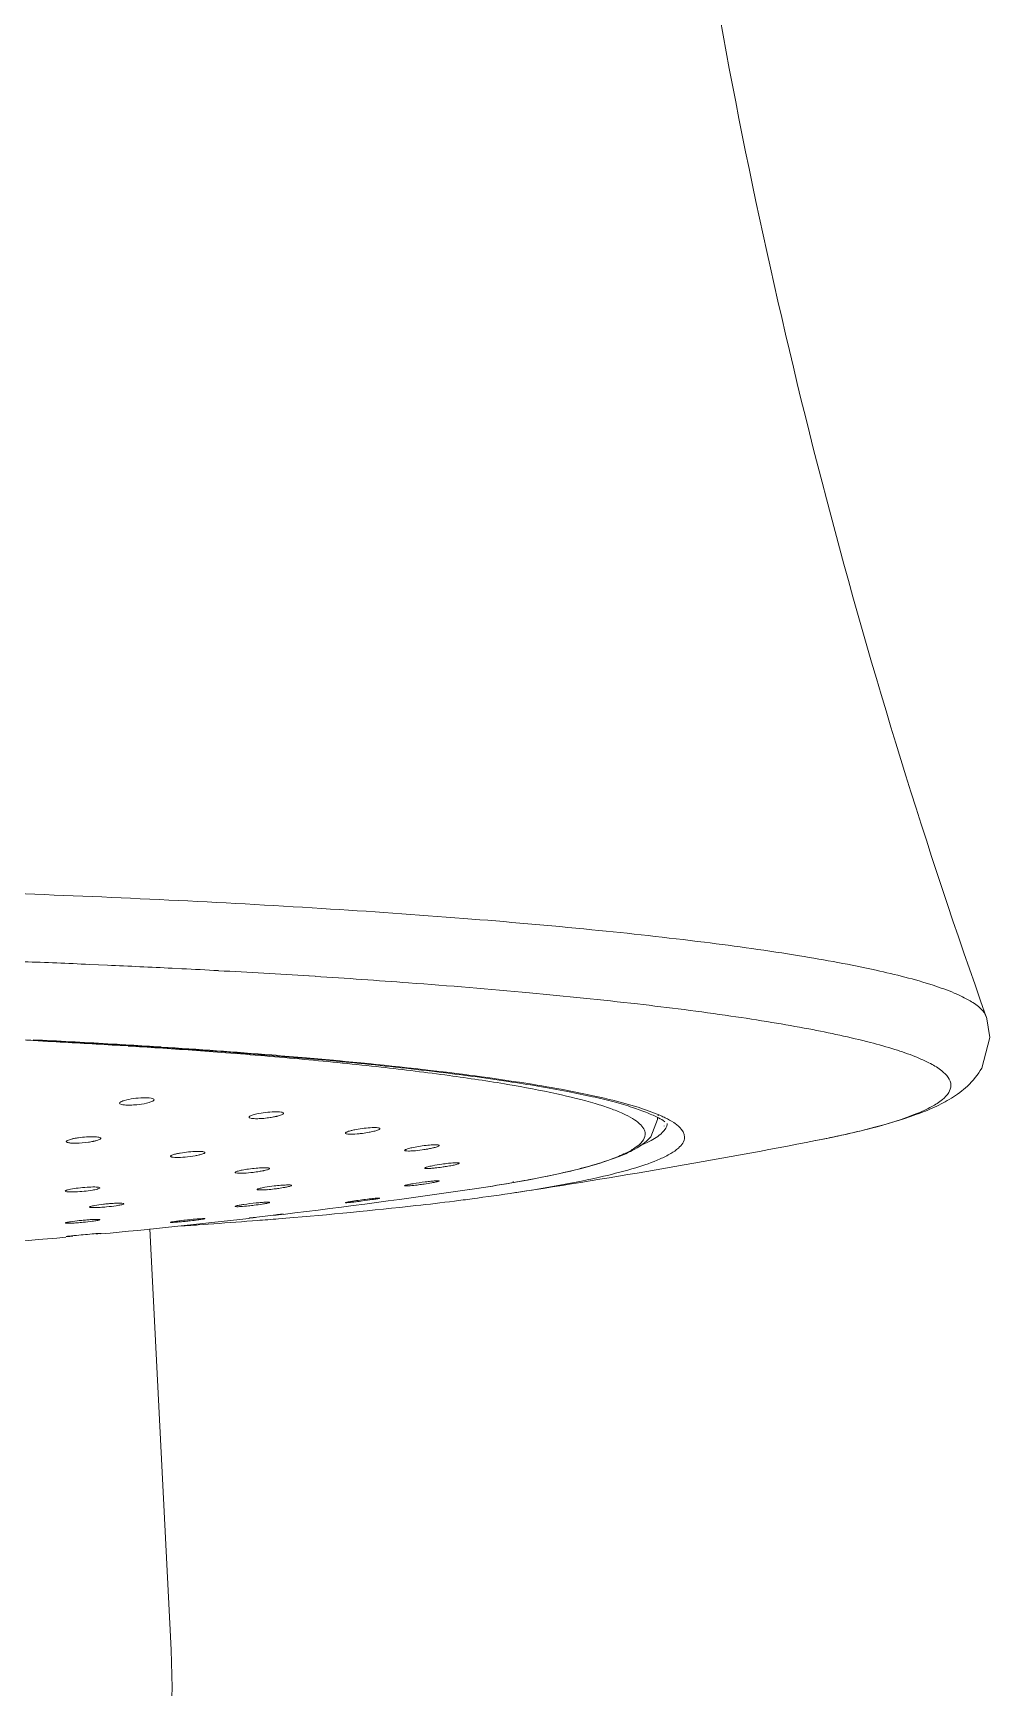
# Model space of a CAD drawing. Header units: millimetres. Extents: x 21205 to 22591, y -3891 to -2911.
# Drawn here: x 21535.6 to 21555.01, y -3193.16 to -3159.59 of the extents above; entities that cross this region are included whole.
import ezdxf

# ---------------------------------------------------------------- set-up
doc = ezdxf.new("R2010")
doc.units = ezdxf.units.MM
doc.header["$LTSCALE"] = 0.1
doc.layers.get('0').update_dxf_attribs({"lineweight": 13})

msp = doc.modelspace()

# ---------------------------------------------------------------- linework, layer by layer
at = {"color": 7, "linetype": 'Continuous'}
for p, q in [((21536.748, -3178.48), (21537.112, -3178.496)), ((21538.427, -3178.558), (21538.621, -3178.568)), ((21541.198, -3178.715), (21541.323, -3178.722)), ((21541.205, -3178.715), (21541.323, -3178.722)), ((21555.009, -3179.961), (21554.937, -3179.544)), ((21535.797, -3180.019), (21535.605, -3180.009)), ((21535.605, -3180.025), (21535.904, -3180.041)), ((21535.645, -3180.022), (21535.939, -3180.037)), ((21535.893, -3180.024), (21535.797, -3180.019)), ((21535.904, -3180.041), (21536.072, -3180.05)), ((21554.844, -3180.583), (21555.009, -3179.961)), ((21537.364, -3180.116), (21537.522, -3180.125)), ((21537.373, -3180.125), (21537.535, -3180.135)), ((21537.569, -3180.116), (21537.402, -3180.106)), ((21537.522, -3180.125), (21537.662, -3180.134)), ((21548.269, -3181.626), (21548.132, -3181.978)), ((21548.268, -3181.6), (21548.269, -3181.617)), ((21548.269, -3181.618), (21548.269, -3181.621)), ((21548.291, -3181.548), (21548.274, -3181.543)), ((21548.33, -3181.548), (21548.318, -3181.542)), ((21548.402, -3181.759), (21548.406, -3181.755)), ((21548.455, -3181.759), (21548.456, -3181.755)), ((21551.479, -3182.054), (21551.473, -3182.055)), ((21536.27, -3183.088), (21536.258, -3183.079)), ((21536.946, -3183.005), (21536.958, -3183.014)), ((21544.464, -3183.047), (21544.454, -3183.048)), ((21545.349, -3182.887), (21545.336, -3182.89)), ((21545.43, -3182.891), (21545.346, -3182.906)), ((21545.376, -3183.113), (21545.389, -3183.111)), ((21545.43, -3182.891), (21545.417, -3182.893)), ((21536.258, -3183.725), (21536.27, -3183.718)), ((21536.958, -3183.66), (21536.946, -3183.667)), ((21538.648, -3183.785), (21538.541, -3183.792)), ((21539.157, -3183.75), (21538.955, -3183.764)), ((21540.153, -3183.676), (21540.051, -3183.684)), ((21540.729, -3183.63), (21540.581, -3183.642)), ((21537.969, -3183.847), (21538.406, -3192.388)), ((21538.423, -3193.159), (21538.406, -3192.388))]:
    msp.add_line(p, q, dxfattribs=at)
for centre, radius, start, end in [((21525.074, -3448.666), 270.439, 87.52594, 87.80797), ((21526.092, -3425.294), 247.044, 87.13791, 87.4434), ((21527.045, -3406.182), 227.909, 86.90095, 87.08851), ((21528.02, -3388.311), 210.01, 86.40054, 86.90306), ((21530.042, -3356.067), 177.703, 85.74685, 86.36025), ((21525.346, -3387.317), 207.55, 87.15551, 87.54733), ((21525.683, -3372.991), 193.221, 87.05656, 87.32018), ((21526.787, -3359.585), 179.792, 86.61518, 87.09689), ((21526.627, -3361.714), 181.915, 86.61624, 87.06585), ((21526.895, -3350.008), 170.205, 86.47061, 86.90936), ((21528.05, -3331.117), 151.279, 86.17208, 86.40512), ((21527.813, -3342.28), 162.457, 86.3326, 86.557), ((21527.929, -3339.581), 159.744, 86.32199, 86.50691), ((21529.09, -3315.644), 135.772, 85.59682, 86.17398), ((21530.991, -3290.843), 110.898, 84.77018, 85.59251), ((21540.256, -3180.367), 1.229, 282.8723, 283.7521), ((21540.313, -3180.598), 0.992, 283.7079, 285.7386), ((21548.073, -3181.621), 0.196, 1.0321, 8.5672), ((21547.339, -3183.785), 2.447, 63.6575, 66.0942), ((21536.62, -3182.971), 0.976, 102.4308, 104.1756), ((21536.637, -3181.114), 0.975, 282.4301, 284.1885), ((21541.983, -3179.561), 2.366, 277.3627, 280.6797), ((21542.07, -3180.028), 1.892, 280.7127, 281.9628), ((21522.767, -3034.624), 150.2, 278.65767, 281.01826), ((21547.827, -3181.921), 0.192, 356.2814, 359.9974), ((21538.589, -3180.612), 1.777, 279.8311, 280.9467), ((21543.115, -3179.488), 2.782, 279.1757, 280.5312), ((21539.749, -3179.994), 2.724, 278.0366, 279.3463), ((21543.366, -3178.874), 3.757, 276.0102, 278.1196), ((21543.333, -3178.611), 4.022, 278.0589, 279.3519), ((21540.054, -3179.331), 3.732, 274.701, 276.8139), ((21540.028, -3179.079), 3.985, 276.7531, 278.0581), ((21522.767, -3034.624), 150, 276.85665, 278.3132), ((21542.669, -3177.036), 5.963, 277.2518, 278.3488), ((21539.647, -3149.944), 33.452, 278.2792, 279.5628), ((21538.838, -3140.123), 43.483, 277.4911, 278.6651), ((21540.517, -3155.151), 28.172, 279.5787, 279.8705), ((21539.39, -3177.644), 5.765, 275.8154, 276.9808), ((21540.939, -3172.986), 10.381, 276.718, 277.4583), ((21537.44, -3129.762), 53.939, 277.1435, 277.5286), ((21536.621, -3182.16), 1.543, 278.7016, 280.1922), ((21522.767, -3034.624), 150, 275.43575, 276.59016), ((21537.793, -3174.875), 8.864, 275.149, 275.8152), ((21528.79, -3036.894), 147.222, 273.83936, 273.95911), ((21537.698, -3173.933), 9.811, 275.81, 276.4398), ((21529.823, -3051.434), 132.645, 274.03554, 274.42241), ((21544.403, -3218.089), 34.745, 96.4002, 97.1325), ((21530.722, -3063.041), 121.003, 274.46989, 274.67326), ((21537.862, -3161.978), 21.752, 276.924, 277.1837), ((21522.767, -3034.624), 150, 272.86693, 275.16487)]:
    msp.add_arc(centre, radius, start, end, dxfattribs=at)
for points, knots in [([(21554.936, -3179.541), (21552.477, -3172.637), (21548.734, -3158.375), (21547.477, -3143.683), (21547.477, -3136.348)], [0, 0, 0, 0, 0.499788, 1, 1, 1, 1]), ([(21528.445, -3176.867), (21530.715, -3176.903), (21535.055, -3177.012), (21539.391, -3177.216), (21541.457, -3177.345)], [0, 0, 0, 0, 0.523159, 1, 1, 1, 1]), ([(21541.457, -3177.345), (21542.419, -3177.404), (21544.247, -3177.531), (21546.835, -3177.757), (21549.105, -3178.006), (21551.029, -3178.274), (21552.58, -3178.557), (21553.628, -3178.817), (21554.26, -3179.043), (21554.587, -3179.198), (21554.815, -3179.353), (21554.914, -3179.48), (21554.936, -3179.541)], [0, 0, 0, 0, 0.209472, 0.398502, 0.564677, 0.705917, 0.820538, 0.907399, 0.940307, 0.966321, 0.985843, 1, 1, 1, 1]), ([(21543.221, -3178.853), (21544.039, -3178.914), (21545.587, -3179.041), (21547.766, -3179.263), (21549.403, -3179.471), (21550.561, -3179.649), (21551.508, -3179.816), (21552.342, -3179.992), (21553.057, -3180.193), (21553.466, -3180.333), (21553.789, -3180.477), (21554.06, -3180.638), (21554.218, -3180.82), (21554.218, -3180.935)], [0, 0, 0, 0, 0.216518, 0.409897, 0.577987, 0.65198, 0.719003, 0.831546, 0.876876, 0.914875, 0.945641, 0.969472, 1, 1, 1, 1]), ([(21538.176, -3180.166), (21539.492, -3180.251), (21541.367, -3180.393), (21543.72, -3180.644), (21545.162, -3180.836), (21546.214, -3181.011), (21546.929, -3181.157), (21547.37, -3181.263), (21547.743, -3181.371), (21548.043, -3181.481), (21548.261, -3181.578), (21548.376, -3181.641), (21548.416, -3181.671)], [0, 0, 0, 0, 0.380568, 0.542392, 0.682933, 0.800431, 0.850078, 0.893616, 0.931091, 0.962204, 0.985652, 1, 1, 1, 1]), ([(21541.146, -3180.376), (21540.913, -3180.356), (21539.933, -3180.274), (21538.952, -3180.204), (21538.204, -3180.156)], [0, 0, 0, 0, 0.238017, 1, 1, 1, 1]), ([(21541.099, -3180.407), (21541.62, -3180.455), (21542.603, -3180.553), (21543.983, -3180.721), (21545.172, -3180.898), (21546.161, -3181.084), (21546.854, -3181.252), (21547.298, -3181.395), (21547.553, -3181.495), (21547.753, -3181.596), (21547.899, -3181.698), (21547.994, -3181.803), (21548.019, -3181.884), (21548.019, -3181.921)], [0, 0, 0, 0, 0.217427, 0.410445, 0.577442, 0.7171, 0.828478, 0.873432, 0.91126, 0.942127, 0.966419, 0.985033, 1, 1, 1, 1]), ([(21548.318, -3181.542), (21548.173, -3181.479), (21547.833, -3181.359), (21546.973, -3181.13), (21545.569, -3180.872), (21543.518, -3180.599), (21541.987, -3180.449), (21541.146, -3180.376)], [0, 0, 0, 0, 0.065072, 0.147937, 0.36649, 0.652395, 1, 1, 1, 1]), ([(21551.479, -3182.054), (21551.857, -3181.98), (21552.541, -3181.833), (21553.345, -3181.599), (21553.883, -3181.383), (21554.24, -3181.199), (21554.579, -3180.949), (21554.768, -3180.719), (21554.844, -3180.584)], [0, 0, 0, 0, 0.306598, 0.557379, 0.665639, 0.767865, 0.876465, 1, 1, 1, 1]), ([(21554.218, -3180.935), (21554.218, -3180.985), (21554.178, -3181.1), (21554.033, -3181.243), (21553.81, -3181.384), (21553.354, -3181.589), (21552.569, -3181.826), (21551.878, -3181.976), (21551.479, -3182.054)], [0, 0, 0, 0, 0.049182, 0.112557, 0.197364, 0.306538, 0.601635, 1, 1, 1, 1]), ([(21537.358, -3181.296), (21537.358, -3181.283), (21537.401, -3181.257), (21537.434, -3181.247), (21537.46, -3181.239)], [0, 0, 0, 0, 0.322232, 1, 1, 1, 1]), ([(21537.707, -3181.326), (21537.663, -3181.331), (21537.581, -3181.337), (21537.469, -3181.333), (21537.402, -3181.327), (21537.358, -3181.307), (21537.358, -3181.296)], [0, 0, 0, 0, 0.372706, 0.688919, 0.903386, 1, 1, 1, 1]), ([(21537.46, -3181.239), (21537.518, -3181.222), (21537.645, -3181.2), (21537.824, -3181.183), (21537.963, -3181.188), (21538.035, -3181.201), (21538.058, -3181.218), (21538.058, -3181.226)], [0, 0, 0, 0, 0.297083, 0.628685, 0.887056, 0.962185, 1, 1, 1, 1]), ([(21537.955, -3181.282), (21537.938, -3181.287), (21537.856, -3181.308), (21537.772, -3181.32), (21537.707, -3181.326)], [0, 0, 0, 0, 0.216764, 1, 1, 1, 1]), ([(21538.058, -3181.226), (21538.058, -3181.239), (21538.015, -3181.264), (21537.981, -3181.275), (21537.955, -3181.282)], [0, 0, 0, 0, 0.322247, 1, 1, 1, 1]), ([(21539.985, -3181.581), (21539.985, -3181.576), (21539.994, -3181.565), (21540.028, -3181.546), (21540.063, -3181.535), (21540.089, -3181.528)], [0, 0, 0, 0, 0.116964, 0.319104, 1, 1, 1, 1]), ([(21540.001, -3181.596), (21539.999, -3181.595), (21539.992, -3181.592), (21539.985, -3181.586), (21539.985, -3181.581)], [0, 0, 0, 0, 0.339524, 1, 1, 1, 1]), ([(21540.412, -3181.587), (21540.37, -3181.594), (21540.286, -3181.604), (21540.169, -3181.612), (21540.075, -3181.61), (21540.02, -3181.604), (21540.001, -3181.596)], [0, 0, 0, 0, 0.314595, 0.611095, 0.84984, 1, 1, 1, 1]), ([(21540.141, -3181.514), (21540.199, -3181.501), (21540.318, -3181.482), (21540.483, -3181.467), (21540.605, -3181.47), (21540.666, -3181.479), (21540.685, -3181.492), (21540.685, -3181.499)], [0, 0, 0, 0, 0.322233, 0.651218, 0.896265, 0.965908, 1, 1, 1, 1]), ([(21540.53, -3181.565), (21540.521, -3181.567), (21540.482, -3181.576), (21540.443, -3181.583), (21540.412, -3181.587)], [0, 0, 0, 0, 0.234604, 1, 1, 1, 1]), ([(21540.685, -3181.499), (21540.685, -3181.503), (21540.676, -3181.514), (21540.642, -3181.533), (21540.608, -3181.545), (21540.582, -3181.552)], [0, 0, 0, 0, 0.117043, 0.319183, 1, 1, 1, 1]), ([(21548.075, -3182.085), (21548.166, -3182.04), (21548.314, -3181.957), (21548.434, -3181.824), (21548.455, -3181.759)], [0, 0, 0, 0, 0.599378, 1, 1, 1, 1]), ([(21548.818, -3181.985), (21548.818, -3181.911), (21548.74, -3181.792), (21548.588, -3181.679), (21548.484, -3181.621), (21548.425, -3181.592)], [0, 0, 0, 0, 0.383191, 0.65663, 1, 1, 1, 1]), ([(21536.278, -3182.074), (21536.278, -3182.07), (21536.287, -3182.059), (21536.321, -3182.042), (21536.355, -3182.032), (21536.381, -3182.025)], [0, 0, 0, 0, 0.114975, 0.316092, 1, 1, 1, 1]), ([(21536.299, -3182.092), (21536.296, -3182.09), (21536.288, -3182.087), (21536.278, -3182.08), (21536.278, -3182.074)], [0, 0, 0, 0, 0.35447, 1, 1, 1, 1]), ([(21536.729, -3182.087), (21536.644, -3182.099), (21536.522, -3182.109), (21536.378, -3182.106), (21536.32, -3182.099), (21536.299, -3182.092)], [0, 0, 0, 0, 0.598922, 0.841643, 1, 1, 1, 1]), ([(21536.41, -3182.018), (21536.419, -3182.016), (21536.458, -3182.008), (21536.497, -3182.002), (21536.527, -3181.997)], [0, 0, 0, 0, 0.230603, 1, 1, 1, 1]), ([(21536.527, -3181.997), (21536.581, -3181.99), (21536.684, -3181.98), (21536.821, -3181.975), (21536.917, -3181.982), (21536.964, -3181.993), (21536.978, -3182.004), (21536.978, -3182.01)], [0, 0, 0, 0, 0.351533, 0.674617, 0.902324, 0.96654, 1, 1, 1, 1]), ([(21536.846, -3182.066), (21536.837, -3182.068), (21536.799, -3182.076), (21536.759, -3182.082), (21536.729, -3182.087)], [0, 0, 0, 0, 0.230619, 1, 1, 1, 1]), ([(21536.978, -3182.01), (21536.978, -3182.014), (21536.969, -3182.025), (21536.935, -3182.042), (21536.901, -3182.052), (21536.875, -3182.059)], [0, 0, 0, 0, 0.115028, 0.316144, 1, 1, 1, 1]), ([(21541.938, -3181.904), (21541.938, -3181.9), (21541.948, -3181.89), (21541.982, -3181.873), (21542.016, -3181.862), (21542.042, -3181.855)], [0, 0, 0, 0, 0.107829, 0.308591, 1, 1, 1, 1]), ([(21541.963, -3181.919), (21541.959, -3181.918), (21541.951, -3181.916), (21541.938, -3181.91), (21541.938, -3181.904)], [0, 0, 0, 0, 0.377661, 1, 1, 1, 1]), ([(21542.039, -3181.926), (21542.032, -3181.925), (21542.006, -3181.925), (21541.98, -3181.923), (21541.963, -3181.919)], [0, 0, 0, 0, 0.304327, 1, 1, 1, 1]), ([(21542.287, -3181.908), (21542.264, -3181.911), (21542.182, -3181.92), (21542.099, -3181.926), (21542.039, -3181.926)], [0, 0, 0, 0, 0.276613, 1, 1, 1, 1]), ([(21542.042, -3181.855), (21542.05, -3181.853), (21542.087, -3181.843), (21542.125, -3181.836), (21542.154, -3181.83)], [0, 0, 0, 0, 0.226573, 1, 1, 1, 1]), ([(21542.638, -3181.812), (21542.638, -3181.807), (21542.621, -3181.797), (21542.571, -3181.791), (21542.465, -3181.79), (21542.319, -3181.803), (21542.209, -3181.82), (21542.154, -3181.83)], [0, 0, 0, 0, 0.030578, 0.095439, 0.329145, 0.655625, 1, 1, 1, 1]), ([(21542.534, -3181.861), (21542.528, -3181.863), (21542.505, -3181.869), (21542.481, -3181.874), (21542.462, -3181.878)], [0, 0, 0, 0, 0.232414, 1, 1, 1, 1]), ([(21542.534, -3181.861), (21542.56, -3181.854), (21542.594, -3181.844), (21542.628, -3181.827), (21542.638, -3181.817), (21542.638, -3181.812)], [0, 0, 0, 0, 0.691392, 0.892173, 1, 1, 1, 1]), ([(21548.019, -3181.933), (21548.012, -3182.036), (21547.855, -3182.188), (21547.604, -3182.324), (21547.303, -3182.446), (21546.925, -3182.565), (21546.295, -3182.728), (21545.786, -3182.828), (21545.43, -3182.891)], [0, 0, 0, 0, 0.109699, 0.197428, 0.310842, 0.450797, 0.617498, 1, 1, 1, 1]), ([(21548.133, -3181.977), (21548.032, -3182.098), (21547.811, -3182.24), (21547.48, -3182.385), (21547.034, -3182.542), (21546.346, -3182.718), (21545.759, -3182.833), (21545.43, -3182.891)], [0, 0, 0, 0, 0.163176, 0.263587, 0.377726, 0.653346, 1, 1, 1, 1]), ([(21547.908, -3182.16), (21547.923, -3182.153), (21547.979, -3182.13), (21548.035, -3182.105), (21548.075, -3182.085)], [0, 0, 0, 0, 0.263658, 1, 1, 1, 1]), ([(21548.319, -3182.427), (21548.394, -3182.394), (21548.525, -3182.329), (21548.713, -3182.206), (21548.818, -3182.07), (21548.818, -3181.985)], [0, 0, 0, 0, 0.353482, 0.630472, 1, 1, 1, 1]), ([(21538.39, -3182.372), (21538.39, -3182.368), (21538.4, -3182.359), (21538.434, -3182.343), (21538.468, -3182.333), (21538.494, -3182.327)], [0, 0, 0, 0, 0.106507, 0.306495, 1, 1, 1, 1]), ([(21538.42, -3182.389), (21538.415, -3182.388), (21538.405, -3182.385), (21538.39, -3182.379), (21538.39, -3182.372)], [0, 0, 0, 0, 0.383729, 1, 1, 1, 1]), ([(21538.501, -3182.396), (21538.493, -3182.396), (21538.466, -3182.395), (21538.438, -3182.393), (21538.42, -3182.389)], [0, 0, 0, 0, 0.301397, 1, 1, 1, 1]), ([(21538.494, -3182.327), (21538.501, -3182.325), (21538.532, -3182.318), (21538.564, -3182.312), (21538.589, -3182.307)], [0, 0, 0, 0, 0.228486, 1, 1, 1, 1]), ([(21538.892, -3182.362), (21538.825, -3182.374), (21538.694, -3182.39), (21538.563, -3182.397), (21538.501, -3182.396)], [0, 0, 0, 0, 0.524754, 1, 1, 1, 1]), ([(21539.09, -3182.298), (21539.09, -3182.292), (21539.072, -3182.282), (21539.041, -3182.278), (21538.989, -3182.273), (21538.893, -3182.274), (21538.757, -3182.283), (21538.645, -3182.298), (21538.589, -3182.307)], [0, 0, 0, 0, 0.030702, 0.096772, 0.199686, 0.333912, 0.661432, 1, 1, 1, 1]), ([(21538.987, -3182.343), (21538.982, -3182.344), (21538.962, -3182.349), (21538.942, -3182.353), (21538.926, -3182.356)], [0, 0, 0, 0, 0.234113, 1, 1, 1, 1]), ([(21538.987, -3182.343), (21539.013, -3182.337), (21539.047, -3182.327), (21539.081, -3182.311), (21539.09, -3182.302), (21539.09, -3182.298)], [0, 0, 0, 0, 0.6935, 0.89349, 1, 1, 1, 1]), ([(21543.14, -3182.252), (21543.14, -3182.249), (21543.151, -3182.24), (21543.171, -3182.231), (21543.204, -3182.22), (21543.23, -3182.213), (21543.245, -3182.209)], [0, 0, 0, 0, 0.097717, 0.296818, 0.601646, 1, 1, 1, 1]), ([(21543.156, -3182.262), (21543.154, -3182.261), (21543.148, -3182.26), (21543.14, -3182.256), (21543.14, -3182.252)], [0, 0, 0, 0, 0.37582, 1, 1, 1, 1]), ([(21543.312, -3182.263), (21543.28, -3182.265), (21543.228, -3182.267), (21543.175, -3182.266), (21543.156, -3182.262)], [0, 0, 0, 0, 0.616941, 1, 1, 1, 1]), ([(21543.245, -3182.209), (21543.258, -3182.206), (21543.317, -3182.192), (21543.376, -3182.181), (21543.422, -3182.174)], [0, 0, 0, 0, 0.220369, 1, 1, 1, 1]), ([(21543.559, -3182.234), (21543.538, -3182.237), (21543.456, -3182.249), (21543.373, -3182.259), (21543.312, -3182.263)], [0, 0, 0, 0, 0.257848, 1, 1, 1, 1]), ([(21543.422, -3182.174), (21543.473, -3182.166), (21543.569, -3182.152), (21543.684, -3182.142), (21543.761, -3182.14), (21543.802, -3182.142), (21543.826, -3182.144), (21543.84, -3182.151), (21543.84, -3182.155)], [0, 0, 0, 0, 0.363595, 0.687813, 0.815667, 0.911983, 0.97286, 1, 1, 1, 1]), ([(21543.736, -3182.198), (21543.727, -3182.2), (21543.69, -3182.209), (21543.653, -3182.217), (21543.623, -3182.222)], [0, 0, 0, 0, 0.226252, 1, 1, 1, 1]), ([(21543.84, -3182.155), (21543.84, -3182.159), (21543.83, -3182.167), (21543.81, -3182.176), (21543.776, -3182.187), (21543.751, -3182.194), (21543.736, -3182.198)], [0, 0, 0, 0, 0.097755, 0.296849, 0.601657, 1, 1, 1, 1]), ([(21545.389, -3183.111), (21545.987, -3183.019), (21546.806, -3182.878), (21547.78, -3182.628), (21548.159, -3182.497), (21548.319, -3182.427)], [0, 0, 0, 0, 0.601413, 0.826351, 1, 1, 1, 1]), ([(21539.702, -3182.702), (21539.702, -3182.698), (21539.712, -3182.69), (21539.732, -3182.682), (21539.765, -3182.671), (21539.791, -3182.665), (21539.806, -3182.662)], [0, 0, 0, 0, 0.096891, 0.29536, 0.6004, 1, 1, 1, 1]), ([(21539.719, -3182.712), (21539.716, -3182.712), (21539.71, -3182.71), (21539.702, -3182.706), (21539.702, -3182.702)], [0, 0, 0, 0, 0.379617, 1, 1, 1, 1]), ([(21539.88, -3182.716), (21539.847, -3182.718), (21539.793, -3182.719), (21539.739, -3182.717), (21539.719, -3182.712)], [0, 0, 0, 0, 0.613558, 1, 1, 1, 1]), ([(21539.806, -3182.662), (21539.818, -3182.659), (21539.874, -3182.647), (21539.93, -3182.638), (21539.974, -3182.632)], [0, 0, 0, 0, 0.220497, 1, 1, 1, 1]), ([(21540.13, -3182.691), (21540.108, -3182.694), (21540.025, -3182.705), (21539.942, -3182.713), (21539.88, -3182.716)], [0, 0, 0, 0, 0.256044, 1, 1, 1, 1]), ([(21539.974, -3182.632), (21540.026, -3182.625), (21540.124, -3182.613), (21540.241, -3182.605), (21540.32, -3182.604), (21540.363, -3182.607), (21540.387, -3182.61), (21540.402, -3182.617), (21540.402, -3182.621)], [0, 0, 0, 0, 0.361096, 0.685737, 0.814239, 0.911247, 0.972697, 1, 1, 1, 1]), ([(21540.298, -3182.661), (21540.29, -3182.663), (21540.255, -3182.671), (21540.219, -3182.677), (21540.191, -3182.682)], [0, 0, 0, 0, 0.226583, 1, 1, 1, 1]), ([(21540.402, -3182.621), (21540.402, -3182.625), (21540.391, -3182.633), (21540.372, -3182.641), (21540.338, -3182.652), (21540.313, -3182.658), (21540.298, -3182.661)], [0, 0, 0, 0, 0.096926, 0.295385, 0.600409, 1, 1, 1, 1]), ([(21543.651, -3182.576), (21543.637, -3182.579), (21543.611, -3182.585), (21543.577, -3182.595), (21543.558, -3182.603), (21543.546, -3182.609), (21543.546, -3182.612)], [0, 0, 0, 0, 0.405865, 0.714783, 0.91245, 1, 1, 1, 1]), ([(21543.546, -3182.612), (21543.546, -3182.618), (21543.575, -3182.62), (21543.61, -3182.622), (21543.68, -3182.618), (21543.73, -3182.613), (21543.759, -3182.61)], [0, 0, 0, 0, 0.076189, 0.278503, 0.595076, 1, 1, 1, 1]), ([(21543.651, -3182.576), (21543.669, -3182.572), (21543.75, -3182.555), (21543.832, -3182.542), (21543.896, -3182.532)], [0, 0, 0, 0, 0.217078, 1, 1, 1, 1]), ([(21543.896, -3182.532), (21543.941, -3182.526), (21544.023, -3182.516), (21544.12, -3182.507), (21544.183, -3182.504), (21544.216, -3182.505), (21544.234, -3182.506), (21544.246, -3182.51), (21544.246, -3182.513)], [0, 0, 0, 0, 0.380354, 0.702675, 0.826374, 0.918662, 0.976051, 1, 1, 1, 1]), ([(21544.142, -3182.55), (21544.13, -3182.552), (21544.079, -3182.564), (21544.027, -3182.573), (21543.986, -3182.58)], [0, 0, 0, 0, 0.2215, 1, 1, 1, 1]), ([(21544.246, -3182.513), (21544.246, -3182.517), (21544.235, -3182.523), (21544.216, -3182.53), (21544.182, -3182.54), (21544.156, -3182.547), (21544.142, -3182.55)], [0, 0, 0, 0, 0.087613, 0.285272, 0.594107, 1, 1, 1, 1]), ([(21536.258, -3183.079), (21536.258, -3183.075), (21536.269, -3183.067), (21536.288, -3183.06), (21536.321, -3183.05), (21536.347, -3183.044), (21536.362, -3183.041)], [0, 0, 0, 0, 0.095819, 0.293692, 0.598917, 1, 1, 1, 1]), ([(21536.321, -3183.095), (21536.315, -3183.095), (21536.298, -3183.093), (21536.281, -3183.091), (21536.27, -3183.088)], [0, 0, 0, 0, 0.316554, 1, 1, 1, 1]), ([(21536.638, -3183.082), (21536.579, -3183.089), (21536.473, -3183.096), (21536.367, -3183.098), (21536.321, -3183.095)], [0, 0, 0, 0, 0.562887, 1, 1, 1, 1]), ([(21536.362, -3183.041), (21536.413, -3183.031), (21536.526, -3183.014), (21536.69, -3182.999), (21536.822, -3182.994), (21536.904, -3182.997), (21536.935, -3183.001), (21536.946, -3183.005)], [0, 0, 0, 0, 0.269755, 0.578166, 0.844718, 0.939544, 1, 1, 1, 1]), ([(21536.855, -3183.051), (21536.839, -3183.054), (21536.767, -3183.068), (21536.695, -3183.077), (21536.638, -3183.082)], [0, 0, 0, 0, 0.21691, 1, 1, 1, 1]), ([(21536.925, -3183.034), (21536.92, -3183.035), (21536.897, -3183.042), (21536.874, -3183.047), (21536.855, -3183.051)], [0, 0, 0, 0, 0.205809, 1, 1, 1, 1]), ([(21536.958, -3183.014), (21536.958, -3183.018), (21536.944, -3183.027), (21536.933, -3183.031), (21536.925, -3183.034)], [0, 0, 0, 0, 0.317943, 1, 1, 1, 1]), ([(21540.251, -3183.013), (21540.236, -3183.016), (21540.21, -3183.021), (21540.177, -3183.03), (21540.158, -3183.037), (21540.146, -3183.044), (21540.146, -3183.047)], [0, 0, 0, 0, 0.406727, 0.715678, 0.912875, 1, 1, 1, 1]), ([(21540.146, -3183.047), (21540.146, -3183.052), (21540.175, -3183.055), (21540.21, -3183.058), (21540.28, -3183.055), (21540.331, -3183.052), (21540.36, -3183.05)], [0, 0, 0, 0, 0.076735, 0.279084, 0.595405, 1, 1, 1, 1]), ([(21540.251, -3183.013), (21540.268, -3183.009), (21540.35, -3182.994), (21540.432, -3182.983), (21540.496, -3182.975)], [0, 0, 0, 0, 0.216503, 1, 1, 1, 1]), ([(21540.496, -3182.975), (21540.541, -3182.97), (21540.623, -3182.961), (21540.72, -3182.955), (21540.783, -3182.953), (21540.816, -3182.955), (21540.834, -3182.957), (21540.846, -3182.961), (21540.846, -3182.964)], [0, 0, 0, 0, 0.380263, 0.702436, 0.826048, 0.918309, 0.975814, 1, 1, 1, 1]), ([(21540.742, -3182.998), (21540.731, -3183), (21540.679, -3183.01), (21540.627, -3183.018), (21540.586, -3183.024)], [0, 0, 0, 0, 0.221023, 1, 1, 1, 1]), ([(21540.846, -3182.964), (21540.846, -3182.967), (21540.835, -3182.973), (21540.816, -3182.98), (21540.783, -3182.989), (21540.757, -3182.995), (21540.742, -3182.998)], [0, 0, 0, 0, 0.087184, 0.28437, 0.593246, 1, 1, 1, 1]), ([(21543.14, -3182.971), (21543.14, -3182.968), (21543.153, -3182.964), (21543.17, -3182.958), (21543.205, -3182.95), (21543.23, -3182.944), (21543.245, -3182.941)], [0, 0, 0, 0, 0.078043, 0.274352, 0.586469, 1, 1, 1, 1]), ([(21543.155, -3182.975), (21543.151, -3182.975), (21543.147, -3182.974), (21543.14, -3182.972), (21543.14, -3182.971)], [0, 0, 0, 0, 0.7118, 1, 1, 1, 1]), ([(21543.213, -3182.973), (21543.207, -3182.974), (21543.187, -3182.975), (21543.168, -3182.976), (21543.155, -3182.975)], [0, 0, 0, 0, 0.316006, 1, 1, 1, 1]), ([(21543.422, -3182.952), (21543.402, -3182.955), (21543.332, -3182.963), (21543.263, -3182.97), (21543.213, -3182.973)], [0, 0, 0, 0, 0.287915, 1, 1, 1, 1]), ([(21543.245, -3182.941), (21543.268, -3182.937), (21543.372, -3182.918), (21543.476, -3182.903), (21543.559, -3182.892)], [0, 0, 0, 0, 0.216484, 1, 1, 1, 1]), ([(21543.736, -3182.903), (21543.721, -3182.906), (21543.655, -3182.918), (21543.588, -3182.929), (21543.535, -3182.937)], [0, 0, 0, 0, 0.217983, 1, 1, 1, 1]), ([(21543.559, -3182.892), (21543.596, -3182.888), (21543.663, -3182.88), (21543.742, -3182.872), (21543.791, -3182.869), (21543.817, -3182.869), (21543.83, -3182.87), (21543.84, -3182.872), (21543.84, -3182.874)], [0, 0, 0, 0, 0.394797, 0.715421, 0.8357, 0.924475, 0.979063, 1, 1, 1, 1]), ([(21543.84, -3182.874), (21543.84, -3182.876), (21543.828, -3182.88), (21543.81, -3182.887), (21543.776, -3182.895), (21543.751, -3182.9), (21543.736, -3182.903)], [0, 0, 0, 0, 0.078031, 0.274316, 0.586444, 1, 1, 1, 1]), ([(21545.417, -3182.893), (21545.342, -3182.907), (21545.025, -3182.961), (21544.707, -3183.011), (21544.464, -3183.047)], [0, 0, 0, 0, 0.23723, 1, 1, 1, 1]), ([(21536.746, -3183.403), (21536.746, -3183.4), (21536.758, -3183.394), (21536.776, -3183.387), (21536.81, -3183.379), (21536.835, -3183.374), (21536.85, -3183.371)], [0, 0, 0, 0, 0.086744, 0.283396, 0.591498, 1, 1, 1, 1]), ([(21537.096, -3183.4), (21537.051, -3183.404), (21536.969, -3183.411), (21536.872, -3183.415), (21536.81, -3183.415), (21536.776, -3183.413), (21536.758, -3183.41), (21536.746, -3183.406), (21536.746, -3183.403)], [0, 0, 0, 0, 0.380216, 0.702228, 0.825761, 0.917962, 0.9756, 1, 1, 1, 1]), ([(21537.446, -3183.336), (21537.446, -3183.33), (21537.417, -3183.327), (21537.382, -3183.324), (21537.311, -3183.324), (21537.227, -3183.328), (21537.13, -3183.335), (21537.003, -3183.348), (21536.909, -3183.361), (21536.85, -3183.371)], [0, 0, 0, 0, 0.028011, 0.101435, 0.216061, 0.36237, 0.528001, 0.698879, 1, 1, 1, 1]), ([(21537.343, -3183.368), (21537.325, -3183.371), (21537.243, -3183.384), (21537.161, -3183.394), (21537.096, -3183.4)], [0, 0, 0, 0, 0.215614, 1, 1, 1, 1]), ([(21537.446, -3183.336), (21537.446, -3183.339), (21537.435, -3183.345), (21537.416, -3183.352), (21537.383, -3183.36), (21537.358, -3183.365), (21537.343, -3183.368)], [0, 0, 0, 0, 0.086765, 0.283404, 0.59149, 1, 1, 1, 1]), ([(21539.702, -3183.39), (21539.702, -3183.387), (21539.715, -3183.383), (21539.732, -3183.377), (21539.766, -3183.37), (21539.791, -3183.365), (21539.806, -3183.363)], [0, 0, 0, 0, 0.077996, 0.273971, 0.585964, 1, 1, 1, 1]), ([(21539.715, -3183.394), (21539.713, -3183.394), (21539.709, -3183.393), (21539.702, -3183.392), (21539.702, -3183.39)], [0, 0, 0, 0, 0.413384, 1, 1, 1, 1]), ([(21539.974, -3183.379), (21539.92, -3183.384), (21539.834, -3183.391), (21539.747, -3183.397), (21539.715, -3183.394)], [0, 0, 0, 0, 0.630186, 1, 1, 1, 1]), ([(21539.806, -3183.363), (21539.829, -3183.358), (21539.937, -3183.341), (21540.045, -3183.328), (21540.13, -3183.319)], [0, 0, 0, 0, 0.216049, 1, 1, 1, 1]), ([(21540.298, -3183.336), (21540.283, -3183.339), (21540.214, -3183.35), (21540.145, -3183.359), (21540.09, -3183.366)], [0, 0, 0, 0, 0.217158, 1, 1, 1, 1]), ([(21540.13, -3183.319), (21540.166, -3183.316), (21540.231, -3183.31), (21540.307, -3183.305), (21540.355, -3183.303), (21540.38, -3183.304), (21540.392, -3183.305), (21540.402, -3183.307), (21540.402, -3183.309)], [0, 0, 0, 0, 0.396422, 0.71646, 0.836135, 0.924383, 0.978754, 1, 1, 1, 1]), ([(21540.402, -3183.309), (21540.402, -3183.312), (21540.389, -3183.316), (21540.372, -3183.321), (21540.338, -3183.329), (21540.313, -3183.333), (21540.298, -3183.336)], [0, 0, 0, 0, 0.07799, 0.273946, 0.585941, 1, 1, 1, 1]), ([(21544.148, -3183.282), (21543.888, -3183.315), (21542.751, -3183.449), (21541.61, -3183.556), (21540.729, -3183.63)], [0, 0, 0, 0, 0.228238, 1, 1, 1, 1]), ([(21542.042, -3183.292), (21542.027, -3183.294), (21542.002, -3183.299), (21541.967, -3183.304), (21541.952, -3183.31), (21541.938, -3183.311), (21541.938, -3183.313)], [0, 0, 0, 0, 0.419145, 0.734245, 0.929502, 1, 1, 1, 1]), ([(21541.938, -3183.313), (21541.938, -3183.316), (21541.952, -3183.314), (21541.968, -3183.315), (21542.003, -3183.311), (21542.028, -3183.309), (21542.043, -3183.308)], [0, 0, 0, 0, 0.067425, 0.261376, 0.576332, 1, 1, 1, 1]), ([(21542.042, -3183.292), (21542.07, -3183.287), (21542.196, -3183.268), (21542.323, -3183.251), (21542.422, -3183.239)], [0, 0, 0, 0, 0.218356, 1, 1, 1, 1]), ([(21542.043, -3183.308), (21542.051, -3183.307), (21542.088, -3183.303), (21542.125, -3183.299), (21542.154, -3183.296)], [0, 0, 0, 0, 0.225778, 1, 1, 1, 1]), ([(21542.534, -3183.244), (21542.516, -3183.247), (21542.434, -3183.259), (21542.352, -3183.271), (21542.287, -3183.279)], [0, 0, 0, 0, 0.215629, 1, 1, 1, 1]), ([(21542.422, -3183.239), (21542.451, -3183.236), (21542.503, -3183.23), (21542.564, -3183.224), (21542.601, -3183.222), (21542.621, -3183.22), (21542.63, -3183.221), (21542.638, -3183.22), (21542.638, -3183.222)], [0, 0, 0, 0, 0.406593, 0.725955, 0.843406, 0.929112, 0.981403, 1, 1, 1, 1]), ([(21542.638, -3183.222), (21542.638, -3183.224), (21542.624, -3183.225), (21542.608, -3183.231), (21542.573, -3183.237), (21542.548, -3183.241), (21542.534, -3183.244)], [0, 0, 0, 0, 0.070551, 0.265803, 0.580831, 1, 1, 1, 1]), ([(21536.26, -3183.727), (21536.26, -3183.727), (21536.259, -3183.726), (21536.258, -3183.725), (21536.258, -3183.725)], [0, 0, 0, 0, 0.598285, 1, 1, 1, 1]), ([(21536.621, -3183.713), (21536.578, -3183.717), (21536.497, -3183.724), (21536.39, -3183.73), (21536.317, -3183.733), (21536.277, -3183.73), (21536.264, -3183.729), (21536.26, -3183.727)], [0, 0, 0, 0, 0.357157, 0.669243, 0.893551, 0.962631, 1, 1, 1, 1]), ([(21536.27, -3183.718), (21536.275, -3183.717), (21536.305, -3183.709), (21536.336, -3183.704), (21536.362, -3183.7)], [0, 0, 0, 0, 0.164945, 1, 1, 1, 1]), ([(21536.362, -3183.7), (21536.421, -3183.691), (21536.515, -3183.68), (21536.642, -3183.668), (21536.739, -3183.66), (21536.824, -3183.655), (21536.885, -3183.653), (21536.922, -3183.654), (21536.941, -3183.655), (21536.951, -3183.656), (21536.958, -3183.659), (21536.958, -3183.66)], [0, 0, 0, 0, 0.301276, 0.472494, 0.638419, 0.784955, 0.899676, 0.941973, 0.972934, 0.992108, 1, 1, 1, 1]), ([(21536.855, -3183.685), (21536.838, -3183.688), (21536.76, -3183.699), (21536.682, -3183.708), (21536.621, -3183.713)], [0, 0, 0, 0, 0.215616, 1, 1, 1, 1]), ([(21536.946, -3183.667), (21536.943, -3183.668), (21536.926, -3183.673), (21536.909, -3183.676), (21536.894, -3183.679)], [0, 0, 0, 0, 0.181215, 1, 1, 1, 1]), ([(21538.39, -3183.713), (21538.39, -3183.711), (21538.404, -3183.71), (21538.42, -3183.704), (21538.455, -3183.699), (21538.479, -3183.695), (21538.494, -3183.693)], [0, 0, 0, 0, 0.070822, 0.265891, 0.580653, 1, 1, 1, 1]), ([(21538.412, -3183.715), (21538.407, -3183.715), (21538.402, -3183.714), (21538.39, -3183.715), (21538.39, -3183.713)], [0, 0, 0, 0, 0.738521, 1, 1, 1, 1]), ([(21538.589, -3183.703), (21538.57, -3183.705), (21538.511, -3183.71), (21538.452, -3183.715), (21538.412, -3183.715)], [0, 0, 0, 0, 0.324186, 1, 1, 1, 1]), ([(21538.494, -3183.693), (21538.523, -3183.689), (21538.655, -3183.672), (21538.788, -3183.658), (21538.892, -3183.648)], [0, 0, 0, 0, 0.219094, 1, 1, 1, 1]), ([(21538.987, -3183.658), (21538.973, -3183.66), (21538.911, -3183.669), (21538.848, -3183.676), (21538.798, -3183.682)], [0, 0, 0, 0, 0.217673, 1, 1, 1, 1]), ([(21538.892, -3183.648), (21538.919, -3183.646), (21538.967, -3183.642), (21539.024, -3183.638), (21539.057, -3183.637), (21539.075, -3183.636), (21539.084, -3183.637), (21539.09, -3183.637), (21539.09, -3183.638)], [0, 0, 0, 0, 0.409369, 0.727934, 0.844531, 0.929456, 0.981186, 1, 1, 1, 1]), ([(21539.09, -3183.638), (21539.09, -3183.641), (21539.077, -3183.642), (21539.061, -3183.648), (21539.026, -3183.652), (21539.002, -3183.656), (21538.987, -3183.658)], [0, 0, 0, 0, 0.070724, 0.265724, 0.580591, 1, 1, 1, 1]), ([(21539.985, -3183.627), (21539.985, -3183.627), (21539.989, -3183.627), (21539.993, -3183.625), (21540.002, -3183.625), (21540.019, -3183.622), (21540.049, -3183.618), (21540.074, -3183.615), (21540.089, -3183.613)], [0, 0, 0, 0, 0.016731, 0.066052, 0.147494, 0.26037, 0.576611, 1, 1, 1, 1]), ([(21539.998, -3183.627), (21539.995, -3183.627), (21539.992, -3183.626), (21539.985, -3183.628), (21539.985, -3183.627)], [0, 0, 0, 0, 0.74799, 1, 1, 1, 1]), ([(21540.141, -3183.611), (21540.125, -3183.613), (21540.077, -3183.618), (21540.03, -3183.624), (21539.998, -3183.627)], [0, 0, 0, 0, 0.337658, 1, 1, 1, 1]), ([(21540.53, -3183.561), (21540.551, -3183.558), (21540.582, -3183.555), (21540.62, -3183.551), (21540.642, -3183.548), (21540.66, -3183.547), (21540.674, -3183.545), (21540.68, -3183.546), (21540.685, -3183.544), (21540.685, -3183.545)], [0, 0, 0, 0, 0.416137, 0.58893, 0.73385, 0.848929, 0.932431, 0.982971, 1, 1, 1, 1]), ([(21540.685, -3183.545), (21540.685, -3183.545), (21540.682, -3183.545), (21540.678, -3183.547), (21540.669, -3183.547), (21540.652, -3183.55), (21540.622, -3183.554), (21540.597, -3183.557), (21540.582, -3183.559)], [0, 0, 0, 0, 0.016726, 0.066031, 0.147455, 0.26032, 0.576573, 1, 1, 1, 1]), ([(21536.278, -3184.001), (21536.278, -3184.001), (21536.282, -3184.001), (21536.286, -3183.999), (21536.295, -3183.998), (21536.312, -3183.996), (21536.341, -3183.993), (21536.367, -3183.99), (21536.381, -3183.988)], [0, 0, 0, 0, 0.017139, 0.066552, 0.148031, 0.260844, 0.576712, 1, 1, 1, 1]), ([(21536.287, -3184.002), (21536.285, -3184.002), (21536.283, -3184.001), (21536.278, -3184.002), (21536.278, -3184.001)], [0, 0, 0, 0, 0.746528, 1, 1, 1, 1]), ([(21536.41, -3183.993), (21536.396, -3183.994), (21536.355, -3183.997), (21536.314, -3184.001), (21536.287, -3184.002)], [0, 0, 0, 0, 0.347235, 1, 1, 1, 1]), ([(21536.381, -3183.988), (21536.416, -3183.985), (21536.571, -3183.969), (21536.726, -3183.955), (21536.846, -3183.945)], [0, 0, 0, 0, 0.225601, 1, 1, 1, 1]), ([(21536.846, -3183.945), (21536.865, -3183.943), (21536.897, -3183.941), (21536.935, -3183.938), (21536.957, -3183.937), (21536.969, -3183.936), (21536.973, -3183.937), (21536.978, -3183.936), (21536.978, -3183.936)], [0, 0, 0, 0, 0.419849, 0.736768, 0.850784, 0.933278, 0.983095, 1, 1, 1, 1]), ([(21536.978, -3183.936), (21536.978, -3183.937), (21536.975, -3183.937), (21536.971, -3183.938), (21536.962, -3183.939), (21536.945, -3183.942), (21536.915, -3183.945), (21536.89, -3183.948), (21536.875, -3183.949)], [0, 0, 0, 0, 0.017135, 0.066537, 0.148, 0.260802, 0.576678, 1, 1, 1, 1]), ([(21523.804, -3207.774), (21524.778, -3207.713), (21526.714, -3207.42), (21529.482, -3206.48), (21532.017, -3205.071), (21534.23, -3203.241), (21536.043, -3201.054), (21537.391, -3198.586), (21538.225, -3195.924), (21538.419, -3194.078), (21538.423, -3193.159)], [0, 0, 0, 0, 0.128868, 0.256993, 0.384034, 0.509704, 0.633927, 0.756816, 0.878691, 1, 1, 1, 1])]:
    msp.add_open_spline(points, degree=3, knots=knots, dxfattribs=at)
for points in [[(21540.089, -3181.528), (21540.106, -3181.523), (21540.123, -3181.518), (21540.141, -3181.514)], [(21548.456, -3181.755), (21548.461, -3181.74), (21548.464, -3181.724), (21548.465, -3181.709)]]:
    msp.add_open_spline(points, degree=3, dxfattribs=at)

doc.saveas('drawing.dxf')
